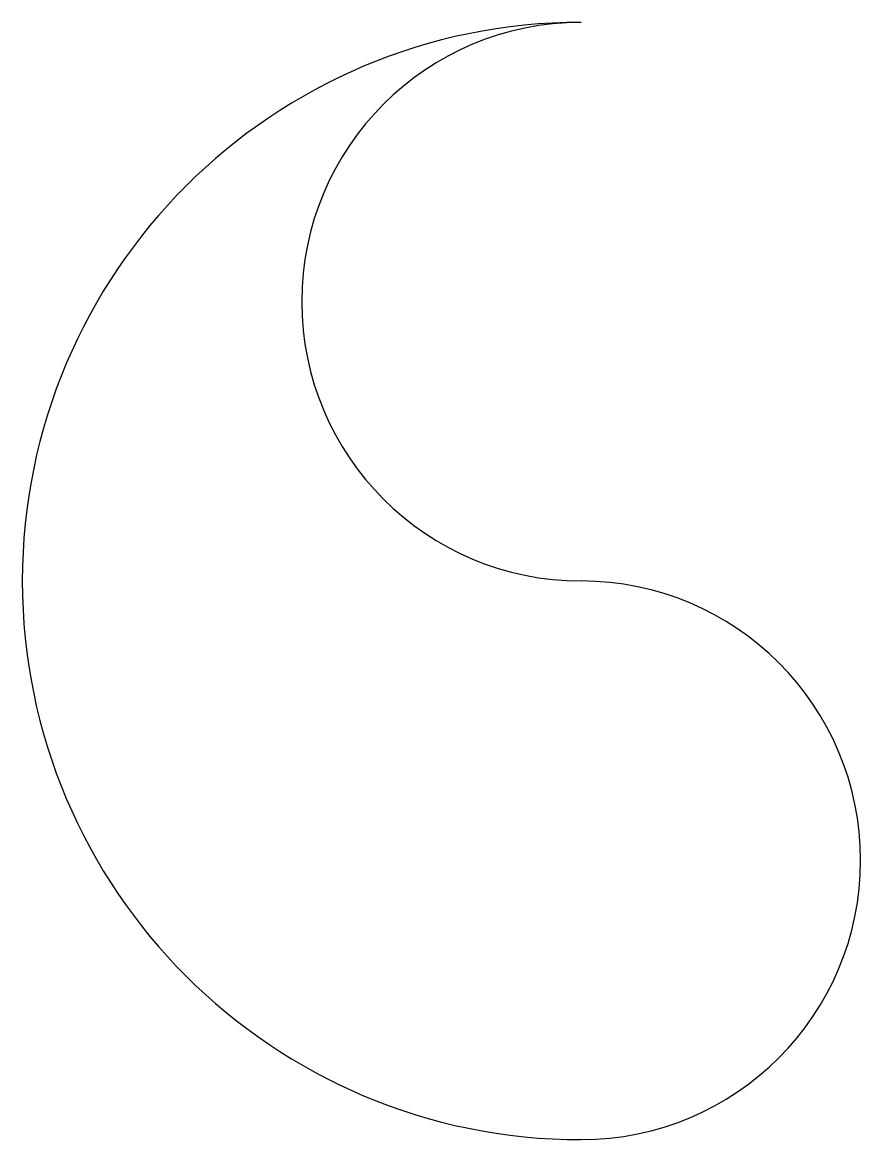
# Model space of a CAD drawing. Extents: x 37900.32 to 37901.07, y 27063.99 to 27064.99.
import ezdxf

# ---------------------------------------------------------------- set-up
doc = ezdxf.new("R2010")
doc.units = 0
doc.header["$LTSCALE"] = 50
doc.header["$MEASUREMENT"] = 0
doc.layers.add('CONST', color=7, linetype='CONTINUOUS')

msp = doc.modelspace()

# ---------------------------------------------------------------- linework, layer by layer
at = {"layer": 'CONST', "color": 7, "linetype": 'Continuous'}
for centre, radius, start, end in [((37900.8171, 27064.4947), 0.5, 90, 270), ((37900.8171, 27064.7447), 0.25, 90, 270), ((37900.8171, 27064.2447), 0.25, 270, 90)]:
    msp.add_arc(centre, radius, start, end, dxfattribs=at)

doc.saveas('drawing.dxf')
